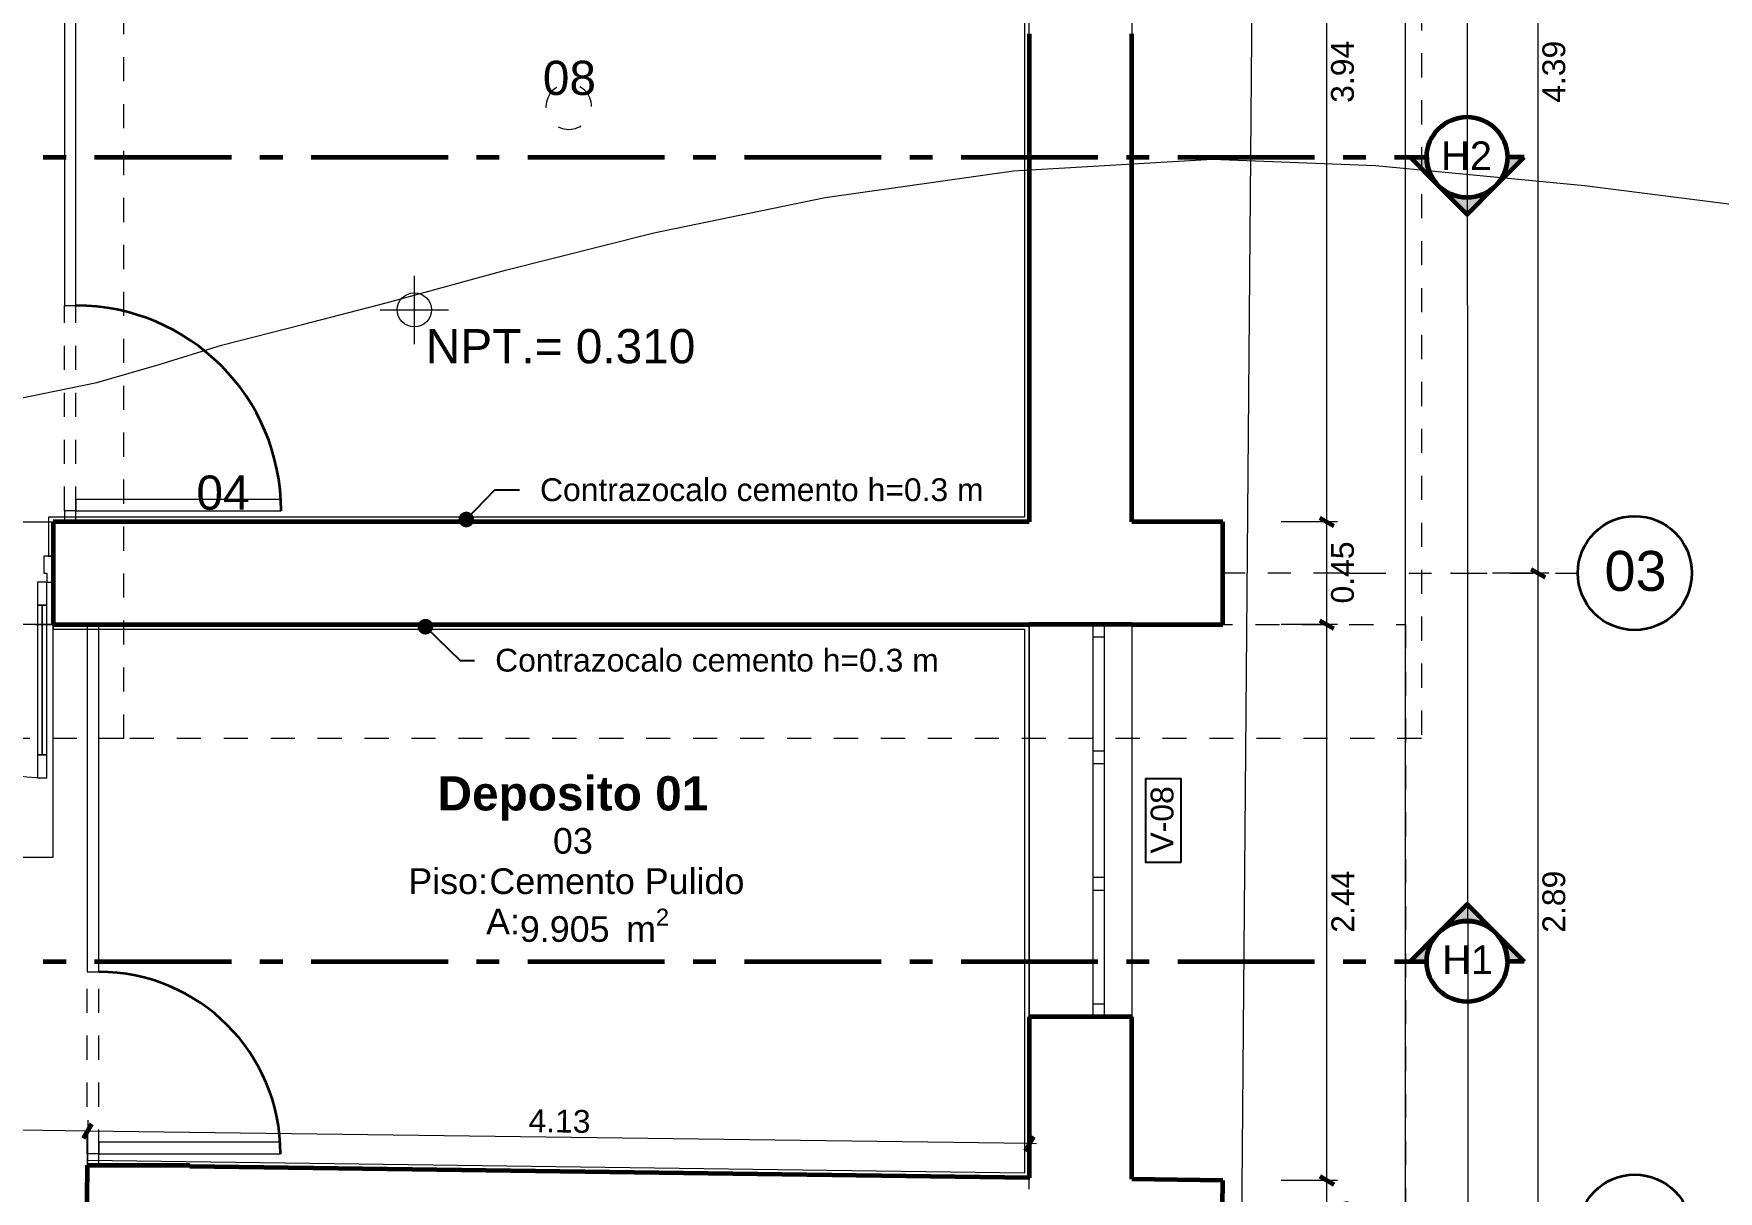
# Model space of a CAD drawing. Header units: metres. Extents: x 48 to 635, y -15 to 39.
# Drawn here: x 221.36 to 228.74, y 15.04 to 20.11 of the extents above; entities that cross this region are included whole.
import ezdxf

# ---------------------------------------------------------------- set-up
doc = ezdxf.new("R2010")
doc.units = ezdxf.units.M
doc.header["$MEASUREMENT"] = 0
for name, pattern in [('Dashed', [0.211667, 0.105833, -0.105833]), ('Dot & Dashed', [0.335139, 0.15875, -0.088194, 0, -0.088194]), ('Hidden Line', [0.15875, 0.105833, -0.052917]), ('Linea punta', [0.85, 0.6, -0.125, 0, -0.125])]:
    doc.linetypes.add(name, pattern=pattern)
for name, color, linetype in [('Annotation - Label', 7, 'Continuous'), ('Dimensioning - General', 7, 'Continuous'), ('Interior - Furniture', 7, 'Continuous'), ('Interior - Lamp', 7, 'Continuous'), ('Interior - Stair & Railing', 7, 'Continuous'), ('Marker - Section', 7, 'Continuous'), ('Model Unit - Zone', 7, 'Continuous'), ('Shell - Roof', 7, 'Continuous'), ('Site & Landscape - Terrain', 7, 'Continuous'), ('Structural - Bearing', 7, 'Continuous'), ('Structural - Grid', 7, 'Continuous')]:
    doc.layers.add(name, color=color, linetype=linetype)
doc.styles.add('GENERATED_STYLE_1', font='')
doc.styles.add('GENERATED_STYLE_5', font='')
doc.styles.get('GENERATED_STYLE_1').set_extended_font_data('Arial')
doc.styles.get('GENERATED_STYLE_5').set_extended_font_data('Arial', bold=True)
doc.dimstyles.new('GENERATED_STYLE__1', dxfattribs={"dimtxt": 0.1, "dimasz": 0.0475, "dimexe": 0.18, "dimexo": 0.2, "dimgap": 0.09, "dimtad": 3, "dimzin": 0, "dimdsep": 46, "dimtxsty": 'GENERATED_STYLE_1', "dimblk": 'ARROWHEAD_2', "dimblk1": 'ARROWHEAD_2', "dimblk2": 'ARROWHEAD_2', "dimcen": 0.09, "dimclrd": 256, "dimclre": 256, "dimclrt": 5, "dimazin": 0, "dimtfac": 1, "dimtdec": 4, "dimtmove": 0, "dimatfit": 3, "dimfxl": 1, "dimtolj": 1, "dimtzin": 0, "dimarcsym": 0})
doc.dimstyles.new('GENERATED_STYLE__2', dxfattribs={"dimtxt": 0.1, "dimasz": 0.0475, "dimexe": 0.18, "dimexo": 0.2, "dimgap": 0.09, "dimtad": 1, "dimzin": 0, "dimdsep": 46, "dimtxsty": 'GENERATED_STYLE_1', "dimblk": 'ARROWHEAD_2', "dimblk1": 'ARROWHEAD_2', "dimblk2": 'ARROWHEAD_2', "dimcen": 0.09, "dimclrd": 256, "dimclre": 256, "dimclrt": 5, "dimazin": 0, "dimtfac": 1, "dimtdec": 4, "dimtmove": 0, "dimatfit": 3, "dimfxl": 1, "dimtolj": 1, "dimtzin": 0, "dimarcsym": 0})
doc.dimstyles.new('GENERATED_STYLE__6', dxfattribs={"dimtxt": 0.18, "dimasz": 0.1368, "dimexe": 0.18, "dimexo": 0.0625, "dimgap": 0.09, "dimtad": 0, "dimtih": 1, "dimtoh": 1, "dimdec": 4, "dimzin": 0, "dimdsep": 46, "dimcen": 0.09, "dimadec": 0, "dimazin": 0, "dimtfac": 1, "dimtdec": 4, "dimtmove": 0, "dimatfit": 3, "dimldrblk": 'ARROWHEAD_11', "dimfxl": 1, "dimtolj": 1, "dimtzin": 0, "dimarcsym": 0})

# ---------------------------------------------------------------- blocks, each defined once
blk = doc.blocks.new('*D28', base_point=(152.192, 0))
at = {"layer": 'Dimensioning - General', "color": 151, "linetype": 'Continuous', "lineweight": 20, "true_color": 0x80c2ff}
for p, q in [((227.0727, 15.0851), (226.8259, 15.0851)), ((227.0259, 14.6351), (227.0259, 15.0851)), ((227.0727, 14.6351), (226.8259, 14.6351))]:
    blk.add_line(p, q, dxfattribs=at)
at = {"layer": 'Dimensioning - General', "color": 7, "linetype": 'Continuous', "lineweight": 60}
for p, q in [((226.9946, 15.1031), (227.0571, 15.067)), ((226.9946, 14.6531), (227.0571, 14.617))]:
    blk.add_line(p, q, dxfattribs=at)
at = {"layer": 'Dimensioning - General', "color": 5, "lineweight": 25, "insert": (227.1459, 14.727), "char_height": 0.1, "attachment_point": 7, "rotation": 90, "style": 'GENERATED_STYLE_1'}
blk.add_mtext('\\A1;{\\pql;\\fArial|b0|i0|c0|p34;0.45}', dxfattribs=at)
blk = doc.blocks.new('ARROWHEAD_2')
at = {"color": 0, "linetype": 'Continuous', "lineweight": 0}
for p, q in [((0, 0), (-1, 0)), ((-0.38, -0.66), (0.38, 0.66))]:
    blk.add_line(p, q, dxfattribs=at)
blk = doc.blocks.new('*D29', base_point=(152.192, 0))
at = {"layer": 'Dimensioning - General', "color": 151, "linetype": 'Continuous', "lineweight": 20, "true_color": 0x80c2ff}
blk.add_line((227.0727, 15.0851), (226.8259, 15.0851), dxfattribs=at)
at = {"layer": 'Dimensioning - General', "color": 7, "linetype": 'Continuous', "lineweight": 60}
blk.add_line((226.9946, 15.1031), (227.0571, 15.067), dxfattribs=at)
blk = doc.blocks.new('*D30', base_point=(152.192, 0))
at = {"layer": 'Dimensioning - General', "color": 151, "linetype": 'Continuous', "lineweight": 20, "true_color": 0x80c2ff}
for p, q in [((227.0727, 17.5224), (226.8259, 17.5224)), ((227.0259, 15.0851), (227.0259, 17.5224)), ((227.0727, 15.0851), (226.8259, 15.0851))]:
    blk.add_line(p, q, dxfattribs=at)
at = {"layer": 'Dimensioning - General', "color": 7, "linetype": 'Continuous', "lineweight": 60}
for p, q in [((226.9946, 17.5404), (227.0571, 17.5043)), ((226.9946, 15.1031), (227.0571, 15.067))]:
    blk.add_line(p, q, dxfattribs=at)
at = {"layer": 'Dimensioning - General', "color": 5, "lineweight": 25, "insert": (227.1459, 16.1707), "char_height": 0.1, "attachment_point": 7, "rotation": 90, "style": 'GENERATED_STYLE_1'}
blk.add_mtext('\\A1;{\\pql;\\fArial|b0|i0|c0|p34;2.44}', dxfattribs=at)
blk = doc.blocks.new('*D31', base_point=(152.192, 0))
at = {"layer": 'Dimensioning - General', "color": 151, "linetype": 'Continuous', "lineweight": 20, "true_color": 0x80c2ff}
for p, q in [((227.0727, 17.9724), (226.8259, 17.9724)), ((227.0259, 17.5224), (227.0259, 17.9724)), ((227.0727, 17.5224), (226.8259, 17.5224))]:
    blk.add_line(p, q, dxfattribs=at)
at = {"layer": 'Dimensioning - General', "color": 7, "linetype": 'Continuous', "lineweight": 60}
for p, q in [((226.9946, 17.9904), (227.0571, 17.9543)), ((226.9946, 17.5404), (227.0571, 17.5043))]:
    blk.add_line(p, q, dxfattribs=at)
at = {"layer": 'Dimensioning - General', "color": 5, "lineweight": 25, "insert": (227.1459, 17.6143), "char_height": 0.1, "attachment_point": 7, "rotation": 90, "style": 'GENERATED_STYLE_1'}
blk.add_mtext('\\A1;{\\pql;\\fArial|b0|i0|c0|p34;0.45}', dxfattribs=at)
blk = doc.blocks.new('*D32', base_point=(152.192, 0))
at = {"layer": 'Dimensioning - General', "color": 151, "linetype": 'Continuous', "lineweight": 20, "true_color": 0x80c2ff}
for p, q in [((227.0727, 21.9124), (226.8259, 21.9124)), ((227.0259, 17.9724), (227.0259, 21.9124)), ((227.0727, 17.9724), (226.8259, 17.9724))]:
    blk.add_line(p, q, dxfattribs=at)
at = {"layer": 'Dimensioning - General', "color": 7, "linetype": 'Continuous', "lineweight": 60}
for p, q in [((226.9946, 21.9304), (227.0571, 21.8943)), ((226.9946, 17.9904), (227.0571, 17.9543))]:
    blk.add_line(p, q, dxfattribs=at)
at = {"layer": 'Dimensioning - General', "color": 5, "lineweight": 25, "insert": (227.1459, 19.8093), "char_height": 0.1, "attachment_point": 7, "rotation": 90, "style": 'GENERATED_STYLE_1'}
blk.add_mtext('\\A1;{\\pql;\\fArial|b0|i0|c0|p34;3.94}', dxfattribs=at)
blk = doc.blocks.new('*D62', base_point=(152.192, 0))
at = {"layer": 'Dimensioning - General', "color": 151, "linetype": 'Continuous', "lineweight": 20, "true_color": 0x80c2ff}
for p, q in [((227.9996, 17.7474), (227.7527, 17.7474)), ((227.9527, 14.8601), (227.9527, 17.7474)), ((227.9996, 14.8601), (227.7527, 14.8601))]:
    blk.add_line(p, q, dxfattribs=at)
at = {"layer": 'Dimensioning - General', "color": 7, "linetype": 'Continuous', "lineweight": 60}
for p, q in [((227.9215, 17.7654), (227.984, 17.7293)), ((227.9215, 14.8781), (227.984, 14.842))]:
    blk.add_line(p, q, dxfattribs=at)
at = {"layer": 'Dimensioning - General', "color": 5, "lineweight": 25, "insert": (228.0727, 16.1707), "char_height": 0.1, "attachment_point": 7, "rotation": 90, "style": 'GENERATED_STYLE_1'}
blk.add_mtext('\\A1;{\\pql;\\fArial|b0|i0|c0|p34;2.89}', dxfattribs=at)
blk = doc.blocks.new('*D63', base_point=(152.192, 0))
at = {"layer": 'Dimensioning - General', "color": 151, "linetype": 'Continuous', "lineweight": 20, "true_color": 0x80c2ff}
for p, q in [((227.9527, 22.1374), (227.9527, 22.1679)), ((227.9996, 22.1374), (227.7527, 22.1374)), ((227.9527, 17.7474), (227.9527, 22.1374)), ((227.9996, 17.7474), (227.7527, 17.7474))]:
    blk.add_line(p, q, dxfattribs=at)
at = {"layer": 'Dimensioning - General', "color": 7, "linetype": 'Continuous', "lineweight": 60}
for p, q in [((227.984, 22.1193), (227.9215, 22.1554)), ((227.9215, 17.7654), (227.984, 17.7293))]:
    blk.add_line(p, q, dxfattribs=at)
at = {"layer": 'Dimensioning - General', "color": 5, "lineweight": 25, "insert": (228.0727, 19.8093), "char_height": 0.1, "attachment_point": 7, "rotation": 90, "style": 'GENERATED_STYLE_1'}
blk.add_mtext('\\A1;{\\pql;\\fArial|b0|i0|c0|p34;4.39}', dxfattribs=at)
blk = doc.blocks.new('*D64', base_point=(152.192, 0))
at = {"layer": 'Dimensioning - General', "color": 151, "linetype": 'Continuous', "lineweight": 20, "true_color": 0x80c2ff}
for p, q in [((227.6397, 22.3935), (227.6397, 22.3629)), ((227.4397, 22.3628), (227.6866, 22.363)), ((227.6397, 22.3629), (227.6482, 6.2306)), ((227.4482, 6.2305), (227.6951, 6.2307)), ((227.6482, 6.2306), (227.6482, 6.2001))]:
    blk.add_line(p, q, dxfattribs=at)
at = {"layer": 'Dimensioning - General', "color": 7, "linetype": 'Continuous', "lineweight": 60}
for p, q in [((227.671, 22.3449), (227.6085, 22.381)), ((227.617, 6.2487), (227.6795, 6.2126))]:
    blk.add_line(p, q, dxfattribs=at)
at = {"layer": 'Dimensioning - General', "color": 5, "lineweight": 25, "insert": (227.5239, 14.4677), "char_height": 0.1, "attachment_point": 7, "rotation": 270.03018, "style": 'GENERATED_STYLE_1'}
blk.add_mtext('\\A1;{\\pql;\\fArial|b0|i0|c0|p34;16.13}', dxfattribs=at)
blk = doc.blocks.new('*D69', base_point=(152.192, 0))
at = {"layer": 'Dimensioning - General', "color": 151, "linetype": 'Continuous', "lineweight": 20, "true_color": 0x80c2ff}
for p, q in [((221.5926, 15.3014), (220.2127, 15.3199)), ((221.5932, 15.3483), (221.5899, 15.1014)), ((225.7225, 15.246), (221.5926, 15.3014)), ((225.7232, 15.2929), (225.7199, 15.046)), ((225.7531, 15.2456), (225.7225, 15.246))]:
    blk.add_line(p, q, dxfattribs=at)
at = {"layer": 'Dimensioning - General', "color": 7, "linetype": 'Continuous', "lineweight": 60}
for p, q in [((221.5741, 15.2704), (221.611, 15.3324)), ((225.7041, 15.215), (225.741, 15.277))]:
    blk.add_line(p, q, dxfattribs=at)
at = {"layer": 'Dimensioning - General', "color": 5, "lineweight": 25, "insert": (223.5248, 15.2955), "char_height": 0.1, "attachment_point": 7, "rotation": 359.23122, "style": 'GENERATED_STYLE_1'}
blk.add_mtext('\\A1;{\\pql;\\fArial|b0|i0|c0|p34;4.13}', dxfattribs=at)
blk = doc.blocks.new('*D70', base_point=(152.192, 0))
at = {"layer": 'Dimensioning - General', "color": 151, "linetype": 'Continuous', "lineweight": 20, "true_color": 0x80c2ff}
for p, q in [((220.2133, 15.3668), (220.21, 15.1199)), ((220.2127, 15.3199), (216.9263, 15.364)), ((221.5926, 15.3014), (220.2127, 15.3199)), ((221.5932, 15.3483), (221.5899, 15.1014))]:
    blk.add_line(p, q, dxfattribs=at)
at = {"layer": 'Dimensioning - General', "color": 7, "linetype": 'Continuous', "lineweight": 60}
for p, q in [((220.1942, 15.2889), (220.2312, 15.3509)), ((221.5741, 15.2704), (221.611, 15.3324))]:
    blk.add_line(p, q, dxfattribs=at)
at = {"layer": 'Dimensioning - General', "color": 5, "lineweight": 25, "insert": (220.7699, 15.3324), "char_height": 0.1, "attachment_point": 7, "rotation": 359.23122, "style": 'GENERATED_STYLE_1'}
blk.add_mtext('\\A1;{\\pql;\\fArial|b0|i0|c0|p34;1.38}', dxfattribs=at)
blk = doc.blocks.new('ARROWHEAD_11')
at = {"color": 0, "linetype": 'Continuous', "lineweight": 0}
blk.add_line((0, 0), (-1, 0), dxfattribs=at)
at = {"color": 0, "linetype": 'Continuous', "lineweight": 0, "const_width": 0.25, "flags": 128}
blk.add_lwpolyline([(-0.125, 0, 1), (0.125, 0, 1)], format="xyb", close=True, dxfattribs=at)

msp = doc.modelspace()

# ---------------------------------------------------------------- hatches: boundary and pattern name
at = {"layer": 'Marker - Section', "linetype": 'Continuous', "lineweight": 0, "true_color": 0x000000}
for points in [[(227.3911, 19.5704), (227.5161, 19.4454, -0.198912), (227.4643, 19.5704)], [(227.8911, 19.5704), (227.8178, 19.5704, -0.198912), (227.7661, 19.4454)], [(227.7661, 19.4454, -0.414214), (227.5161, 19.4454), (227.6411, 19.3204)], [(227.7661, 16.1703), (227.6411, 16.2953), (227.5161, 16.1703, -0.414214)], [(227.3911, 16.0453), (227.4643, 16.0453, -0.198912), (227.5161, 16.1703)], [(227.8911, 16.0453), (227.7661, 16.1703, -0.198912), (227.8178, 16.0453)]]:
    msp.add_hatch(color=18, dxfattribs=at).paths.add_polyline_path(points)

# ---------------------------------------------------------------- linework, layer by layer
at = {"layer": 'Interior - Furniture', "color": 7, "linetype": 'Continuous', "lineweight": 13}
for p, q in [((226.8393, 37.3114), (226.579, 6.2301)), ((223.0249, 18.7515), (223.0249, 19.0515)), ((222.8749, 18.9015), (223.1749, 18.9015))]:
    msp.add_line(p, q, dxfattribs=at)
at = {"layer": 'Interior - Furniture', "color": 8, "linetype": 'Dashed', "lineweight": 13}
for p, q in [((227.3705, 6.2301), (227.3705, 22.3624)), ((226.1705, 21.9124), (226.1705, 17.9724)), ((226.1705, 17.9724), (226.5705, 17.9724)), ((226.5705, 17.9724), (226.5705, 17.5224)), ((226.5705, 17.5224), (226.1705, 17.5224)), ((226.1705, 17.5224), (226.1705, 15.0904)), ((226.1705, 15.0904), (226.5705, 15.085)), ((226.5705, 15.085), (226.5645, 14.6351))]:
    msp.add_line(p, q, dxfattribs=at)
at = {"layer": 'Interior - Furniture', "color": 8, "linetype": 'Continuous', "lineweight": 13}
for p, q in [((224.826, 19.3939), (225.6516, 19.5109)), ((225.6516, 19.5109), (226.5244, 19.5622)), ((226.5244, 19.5622), (227.2388, 19.5344)), ((227.2388, 19.5344), (228.156, 19.4473)), ((228.156, 19.4473), (229.2122, 19.3132)), ((224.0746, 19.2395), (224.826, 19.3939)), ((223.4241, 19.0762), (224.0746, 19.2395)), ((222.9015, 18.9325), (223.4241, 19.0762)), ((222.5335, 18.8368), (222.9015, 18.9325)), ((222.179, 18.7467), (222.5335, 18.8368)), ((221.9057, 18.6624), (222.179, 18.7467)), ((221.6318, 18.5834), (221.9057, 18.6624)), ((221.2752, 18.5094), (221.6318, 18.5834))]:
    msp.add_line(p, q, dxfattribs=at)
at = {"layer": 'Interior - Furniture', "color": 30, "linetype": 'Hidden Line', "lineweight": 18, "true_color": 0xff6600}
for p, q in [((221.4905, 18.0208), (221.4905, 18.9208)), ((221.5405, 18.0208), (221.5405, 18.9208)), ((221.5905, 15.202), (221.5905, 15.9995)), ((221.6405, 15.202), (221.6405, 15.9995))]:
    msp.add_line(p, q, dxfattribs=at)
at = {"layer": 'Interior - Furniture', "color": 55, "linetype": 'Continuous', "lineweight": 13, "true_color": 0xa2a233}
for p, q in [((222.1429, 17.9754), (222.1431, 17.9754)), ((222.1429, 17.9724), (222.1429, 17.9754)), ((222.1429, 17.9724), (222.1431, 17.9724)), ((222.1431, 17.9754), (222.1437, 17.9754)), ((222.1431, 17.9724), (222.1437, 17.9724)), ((222.1437, 17.9754), (222.1446, 17.9754)), ((222.1437, 17.9724), (222.1446, 17.9724)), ((222.1446, 17.9754), (222.1459, 17.9754)), ((222.1446, 17.9724), (222.1459, 17.9724)), ((222.1459, 17.9754), (222.1474, 17.9754)), ((222.1459, 17.9724), (222.1474, 17.9724)), ((222.1474, 17.9754), (222.1491, 17.9754)), ((222.1474, 17.9724), (222.1491, 17.9724)), ((222.1491, 17.9754), (222.151, 17.9754)), ((222.1491, 17.9724), (222.151, 17.9724)), ((222.151, 17.9754), (222.1529, 17.9754)), ((222.151, 17.9724), (222.1529, 17.9724)), ((222.1529, 17.9754), (222.2129, 17.9754)), ((222.1529, 17.9724), (222.1529, 17.9754)), ((222.1529, 17.9724), (222.2129, 17.9724)), ((222.2028, 17.9764), (222.1628, 17.9764)), ((222.1628, 17.9764), (222.1628, 17.9754)), ((222.2028, 17.9764), (222.2028, 17.9754)), ((222.2129, 17.9754), (222.2149, 17.9754)), ((222.2129, 17.9724), (222.2129, 17.9754)), ((222.2129, 17.9724), (222.2149, 17.9724)), ((222.2149, 17.9754), (222.2168, 17.9754)), ((222.2149, 17.9724), (222.2168, 17.9724)), ((222.2168, 17.9754), (222.2185, 17.9754)), ((222.2168, 17.9724), (222.2185, 17.9724)), ((222.2185, 17.9754), (222.22, 17.9754)), ((222.2185, 17.9724), (222.22, 17.9724)), ((222.22, 17.9754), (222.2213, 17.9754)), ((222.22, 17.9724), (222.2213, 17.9724)), ((222.2213, 17.9754), (222.2222, 17.9754)), ((222.2213, 17.9724), (222.2222, 17.9724)), ((222.2222, 17.9754), (222.2228, 17.9754)), ((222.2222, 17.9724), (222.2228, 17.9724)), ((222.2228, 17.9754), (222.2229, 17.9754)), ((222.2228, 17.9724), (222.2229, 17.9724)), ((222.2229, 17.9724), (222.2229, 17.9754))]:
    msp.add_line(p, q, dxfattribs=at)
at = {"layer": 'Interior - Furniture', "color": 104, "linetype": 'Continuous', "lineweight": 13, "true_color": 0x029e21, "flags": 128}
for points in [[(221.5405, 21.9124), (221.4905, 21.9124), (221.4905, 18.9208), (221.5405, 18.9208)], [(221.5405, 18.0208), (221.4905, 18.0208), (221.4905, 17.9724), (221.5405, 17.9724)], [(221.6405, 17.5224), (221.5905, 17.5224), (221.5905, 15.9995), (221.6405, 15.9995)], [(221.6405, 15.202), (221.5905, 15.202), (221.5905, 15.1512), (221.6405, 15.1512)]]:
    msp.add_lwpolyline(points, close=True, dxfattribs=at)
at = {"layer": 'Interior - Furniture', "color": 30, "linetype": 'Continuous', "lineweight": 18, "true_color": 0xff6600, "flags": 128}
for points in [[(221.5405, 18.0208), (222.4405, 18.0208), (222.4405, 18.0708), (221.5405, 18.0708)], [(221.6405, 15.202), (222.4381, 15.202), (222.4381, 15.252), (221.6405, 15.252)]]:
    msp.add_lwpolyline(points, close=True, dxfattribs=at)
at = {"layer": 'Interior - Furniture', "color": 7, "linetype": 'Continuous', "lineweight": 13}
msp.add_circle((223.0249, 18.9015), 0.075, dxfattribs=at)
at = {"layer": 'Interior - Furniture', "color": 5, "linetype": 'Continuous', "lineweight": 35}
for centre, radius in [((221.5405, 18.0208), 0.9), ((221.6405, 15.202), 0.7975)]:
    msp.add_arc(centre, radius, 0, 90, dxfattribs=at)
at = {"layer": 'Interior - Lamp', "color": 2, "linetype": 'Dashed', "lineweight": 13, "true_color": 0xffeb28, "flags": 128}
msp.add_lwpolyline([(223.8019, 19.7926, 1), (223.6019, 19.7926, 1)], format="xyb", close=True, dxfattribs=at)
at = {"layer": 'Interior - Stair & Railing', "color": 161, "linetype": 'Continuous', "lineweight": 13, "true_color": 0xaaaaff}
for p, q in [((225.7005, 21.8924), (225.7005, 17.9924)), ((225.7205, 17.9724), (225.7205, 21.9124)), ((221.4205, 17.9924), (221.4205, 17.8224)), ((225.7005, 17.9924), (221.4205, 17.9924)), ((221.4405, 17.8224), (221.4405, 17.9724)), ((221.4405, 17.9724), (225.7205, 17.9724)), ((221.4205, 17.8224), (221.4405, 17.8224)), ((225.7205, 17.5224), (221.4405, 17.5224)), ((221.4405, 17.5224), (221.4405, 17.5024)), ((225.7205, 15.0965), (225.7205, 17.5224)), ((221.4405, 17.5024), (225.7005, 17.5024)), ((225.7005, 17.5024), (225.7005, 15.1167)), ((221.5908, 15.1719), (221.5906, 15.1519)), ((221.5906, 15.1519), (225.7205, 15.0965)), ((225.7005, 15.1167), (221.5908, 15.1719))]:
    msp.add_line(p, q, dxfattribs=at)
at = {"layer": 'Marker - Section', "color": 7, "linetype": 'Linea punta', "lineweight": 60}
for p, q in [((209.2723, 19.5704), (227.3911, 19.5704)), ((209.2723, 16.0453), (227.3911, 16.0453))]:
    msp.add_line(p, q, dxfattribs=at)
at = {"layer": 'Marker - Section', "color": 7, "linetype": 'Continuous', "lineweight": 60, "flags": 128}
for points in [[(227.3911, 19.5704), (227.4643, 19.5704, 0.198912), (227.5161, 19.4454)], [(227.8911, 19.5704), (227.8178, 19.5704, -0.198912), (227.7661, 19.4454)], [(227.7661, 19.4454, -0.414214), (227.5161, 19.4454), (227.6411, 19.3204)], [(227.7661, 16.1703, 0.414214), (227.5161, 16.1703), (227.6411, 16.2953)], [(227.3911, 16.0453), (227.4643, 16.0453, -0.198912), (227.5161, 16.1703)], [(227.8911, 16.0453), (227.8178, 16.0453, 0.198912), (227.7661, 16.1703)]]:
    msp.add_lwpolyline(points, format="xyb", close=True, dxfattribs=at)
at = {"layer": 'Marker - Section', "color": 7, "linetype": 'Continuous', "lineweight": 60}
for centre in [(227.6411, 19.5704), (227.6411, 16.0453)]:
    msp.add_circle(centre, 0.1768, dxfattribs=at)
at = {"layer": 'Shell - Roof', "color": 23, "linetype": 'Hidden Line', "lineweight": 13, "true_color": 0xbf8080, "flags": 128}
for points in [[(221.7505, 17.0224), (221.7505, 22.7024)], [(227.4405, 22.7024), (227.4405, 17.0224)], [(218.8909, 17.5224), (227.3705, 17.5224)], [(227.3705, 17.5224), (227.3705, 5.8951)], [(221.7505, 17.0224), (218.8909, 17.0224)], [(227.4405, 17.0224), (221.7505, 17.0224)]]:
    msp.add_lwpolyline(points, dxfattribs=at)
at = {"layer": 'Site & Landscape - Terrain', "color": 7, "linetype": 'Continuous', "lineweight": 13, "flags": 128}
for points in [[(227.3705, 6.2301), (227.3705, 22.3624), (227.3705, 23.1624), (215.7305, 23.1624), (215.7305, 22.3624), (215.7305, 19.4724), (209.5505, 19.4724)], [(211.2005, 17.9724), (216.9305, 17.9724), (216.9305, 19.4724), (216.9305, 22.3624), (226.5705, 22.3624), (226.5705, 21.9124), (226.1705, 21.9124), (226.1705, 17.9724), (226.5705, 17.9724), (226.5705, 17.5224), (226.1705, 17.5224), (226.1705, 15.0904), (226.5705, 15.085), (226.5645, 14.6351)]]:
    msp.add_lwpolyline(points, dxfattribs=at)
msp.add_lwpolyline([(219.6705, 17.5224), (219.6705, 16.5024), (221.4405, 16.5024), (221.4405, 17.5224)], close=True, dxfattribs=at)
at = {"layer": 'Structural - Bearing', "color": 7, "linetype": 'Continuous', "lineweight": 60}
for p, q in [((221.4405, 17.9724), (221.4405, 17.8224)), ((221.4405, 17.9724), (221.4405, 17.8224)), ((221.4405, 17.8224), (221.4405, 17.7074)), ((221.4405, 17.8224), (221.4405, 17.7074)), ((221.4405, 17.8224), (221.4405, 17.7074)), ((221.4405, 17.7074), (221.4405, 17.5224)), ((221.4405, 17.7074), (221.4405, 17.5224)), ((221.5905, 17.5224), (222.0405, 17.5224)), ((221.5905, 17.5224), (222.0405, 17.5224)), ((226.0005, 17.5224), (225.7205, 17.5224)), ((226.0005, 17.5224), (225.7205, 17.5224)), ((226.0505, 17.5224), (226.0005, 17.5224)), ((226.0505, 17.5224), (226.0005, 17.5224)), ((226.0505, 17.5224), (226.0005, 17.5224)), ((226.1705, 17.5224), (226.0505, 17.5224)), ((226.1705, 17.5224), (226.0505, 17.5224)), ((226.0005, 15.8024), (225.7205, 15.8024)), ((226.0005, 15.8024), (225.7205, 15.8024)), ((226.0505, 15.8024), (226.0005, 15.8024)), ((226.0505, 15.8024), (226.0005, 15.8024)), ((226.0505, 15.8024), (226.0005, 15.8024)), ((226.1705, 15.8024), (226.0505, 15.8024)), ((226.1705, 15.8024), (226.0505, 15.8024)), ((221.5906, 15.1519), (221.5845, 14.7019)), ((221.5906, 15.1519), (221.5845, 14.7019)), ((221.5905, 15.1519), (222.0405, 15.1519)), ((221.5905, 15.1519), (222.0405, 15.1519))]:
    msp.add_line(p, q, dxfattribs=at)
at = {"layer": 'Structural - Bearing', "color": 30, "linetype": 'Continuous', "lineweight": 20, "true_color": 0xff6600}
for p, q in [((221.4005, 17.8224), (221.4005, 17.7474)), ((221.4405, 17.8224), (221.4005, 17.8224)), ((221.4405, 17.7074), (221.4405, 17.8224)), ((221.4005, 17.7474), (221.4125, 17.7474)), ((221.4125, 17.7474), (221.4125, 17.7074)), ((221.4125, 17.7074), (221.4405, 17.7074)), ((226.0005, 17.5224), (226.0005, 17.4674)), ((226.0505, 17.4674), (226.0505, 17.5224)), ((226.0005, 17.4674), (226.0505, 17.4674)), ((226.0505, 16.9674), (226.0005, 16.9674)), ((226.0005, 16.9674), (226.0005, 16.9274)), ((226.0005, 16.9274), (226.0005, 16.9124)), ((226.0505, 16.9274), (226.0505, 16.9674)), ((226.0505, 16.9124), (226.0505, 16.9274)), ((226.0005, 16.9124), (226.0505, 16.9124)), ((226.0505, 16.4124), (226.0005, 16.4124)), ((226.0005, 16.4124), (226.0005, 16.3974)), ((226.0505, 16.3974), (226.0505, 16.4124)), ((226.0005, 16.3974), (226.0005, 16.3574)), ((226.0005, 16.3574), (226.0505, 16.3574)), ((226.0505, 16.3574), (226.0505, 16.3974)), ((226.0505, 15.8574), (226.0005, 15.8574)), ((226.0005, 15.8574), (226.0005, 15.8024)), ((226.0505, 15.8024), (226.0505, 15.8574))]:
    msp.add_line(p, q, dxfattribs=at)
at = {"layer": 'Structural - Bearing', "color": 30, "linetype": 'Continuous', "lineweight": 18, "true_color": 0xff6600}
for p, q in [((221.3725, 17.7074), (221.3725, 17.6074)), ((221.4125, 17.7074), (221.3725, 17.7074)), ((221.4125, 17.6074), (221.4125, 17.7074)), ((221.3725, 17.6074), (221.4125, 17.6074)), ((221.3925, 16.9504), (221.3925, 17.6074)), ((225.7205, 17.5224), (225.7205, 15.8024)), ((226.1705, 17.5224), (226.1705, 15.8024)), ((226.0005, 17.4674), (226.0005, 16.9674)), ((226.0505, 16.9674), (226.0505, 17.4674)), ((221.4125, 16.9504), (221.3725, 16.9504)), ((221.3725, 16.9504), (221.3725, 16.8504)), ((221.4125, 16.8504), (221.4125, 16.9504)), ((221.3725, 16.8504), (221.4125, 16.8504)), ((226.0005, 16.9124), (226.0005, 16.4124)), ((226.0505, 16.4124), (226.0505, 16.9124)), ((226.0005, 16.3574), (226.0005, 15.8574)), ((226.0505, 15.8574), (226.0505, 16.3574))]:
    msp.add_line(p, q, dxfattribs=at)
at = {"layer": 'Structural - Bearing', "color": 161, "linetype": 'Continuous', "lineweight": 25, "true_color": 0x40a5ff}
msp.add_line((226.3877, 16.4795), (226.3877, 16.8452), dxfattribs=at)
at = {"layer": 'Structural - Bearing', "color": 123, "linetype": 'Continuous', "lineweight": 20, "true_color": 0x71cebe, "flags": 128}
msp.add_lwpolyline([(217.3805, 17.9724), (225.7205, 17.9724), (225.7205, 21.9124), (217.3805, 21.9124)], close=True, dxfattribs=at)
at = {"layer": 'Structural - Bearing', "color": 7, "linetype": 'Continuous', "lineweight": 60, "flags": 128}
for points in [[(225.7205, 20.1124), (225.7205, 17.9724)], [(226.1705, 17.9724), (226.1705, 20.1124)], [(225.7205, 17.9724), (221.4405, 17.9724)], [(226.5705, 17.9724), (226.1705, 17.9724)], [(226.5705, 17.5224), (226.5705, 17.9724)], [(221.4405, 17.5224), (225.7205, 17.5224)], [(226.1705, 17.5224), (226.5705, 17.5224)], [(225.7205, 15.8024), (225.7205, 15.0965)], [(226.1705, 15.0904), (226.1705, 15.8024)], [(222.0405, 15.1458), (222.0405, 15.1519)], [(225.7205, 15.0965), (222.0405, 15.1458)], [(226.5705, 15.085), (226.1705, 15.0904)], [(226.5645, 14.6351), (226.5705, 15.085)]]:
    msp.add_lwpolyline(points, dxfattribs=at)
at = {"layer": 'Structural - Bearing', "color": 30, "linetype": 'Continuous', "lineweight": 18, "true_color": 0xff6600, "flags": 128}
for points in [[(221.3925, 16.9504), (221.3925, 17.6074), (221.3725, 17.6074), (221.3725, 16.9504)], [(221.4125, 16.9504), (221.4125, 17.6074), (221.3925, 17.6074), (221.3925, 16.9504)]]:
    msp.add_lwpolyline(points, close=True, dxfattribs=at)
at = {"layer": 'Structural - Bearing', "color": 123, "linetype": 'Continuous', "lineweight": 20, "true_color": 0x71cebe, "flags": 128}
msp.add_lwpolyline([(214.8205, 17.5239), (225.7205, 17.5224), (225.7205, 15.0965), (221.5906, 15.1519), (221.5845, 14.7019), (225.7205, 14.6464), (225.7205, 6.6638), (222.0405, 6.5937), (222.0405, 12.5624), (221.5905, 12.5624), (221.5905, 6.5851), (217.3505, 6.5044), (217.373, 14.7584), (220.2046, 14.7204), (220.2107, 15.1704), (217.3742, 15.2085), (216.9242, 15.2097), (216.9005, 6.4958), (211.2005, 6.3872)], dxfattribs=at)
at = {"layer": 'Structural - Bearing', "color": 161, "linetype": 'Continuous', "lineweight": 25, "true_color": 0x40a5ff, "flags": 128}
msp.add_lwpolyline([(226.3877, 16.4795), (226.3877, 16.8452), (226.2305, 16.8452), (226.2305, 16.4795)], close=True, dxfattribs=at)
at = {"layer": 'Structural - Bearing', "color": 30, "linetype": 'Continuous', "lineweight": 18, "true_color": 0xff6600}
msp.add_arc((221.4125, 17.7074), 0.857, 180, 270, dxfattribs=at)
at = {"layer": 'Structural - Grid', "color": 104, "linetype": 'Dot & Dashed', "lineweight": 13, "true_color": 0x029e21}
for p, q in [((227.1265, 17.7474), (226.5705, 17.7474)), ((227.1265, 17.7474), (227.5705, 17.7474)), ((227.5705, 17.7474), (228.1265, 17.7474))]:
    msp.add_line(p, q, dxfattribs=at)
at = {"layer": 'Structural - Grid', "color": 7, "linetype": 'Continuous', "lineweight": 35}
for centre in [(228.3765, 17.7474), (228.3765, 14.8601)]:
    msp.add_circle(centre, 0.25, dxfattribs=at)
at = {"layer": 'Structural - Grid', "color": 104, "linetype": 'Dot & Dashed', "lineweight": 13, "true_color": 0x029e21}
msp.add_point((227.5705, 17.7474), dxfattribs=at)
msp.add_point((227.5705, 17.7474), dxfattribs=at)

# ---------------------------------------------------------------- texts
at = {"layer": 'Annotation - Label', "color": 5, "linetype": 'Continuous', "lineweight": 25, "style": 'GENERATED_STYLE_1'}
for s, insert, char_height, attachment_point in [('\\A1;{\\pql;\\fArial|b0|i0|c0|p34;08}', (223.5881, 19.8416), 0.15, 7), ('\\A1;{\\pql;\\fArial|b0|i0|c0|p34;04}', (222.0691, 18.0233), 0.15, 7), ('\\A1;{\\pql;\\fArial|b0|i0|c0|p34;Contrazocalo cemento h=0.3 m}', (223.5758, 18.1124), 0.1, 4), ('\\A1;{\\pql;\\fArial|b0|i0|c0|p34;Contrazocalo cemento h=0.3 m}', (223.3791, 17.365), 0.1, 4)]:
    msp.add_mtext(s, dxfattribs=dict(at, insert=insert, char_height=char_height, attachment_point=attachment_point))
at = {"layer": 'Interior - Furniture', "color": 7, "lineweight": 13, "insert": (223.0749, 18.8173), "char_height": 0.15, "attachment_point": 1, "style": 'GENERATED_STYLE_1'}
msp.add_mtext('\\A1;{\\pql;\\fArial|b0|i0|c0|p34;NPT.= 0.310}', dxfattribs=at)
at = {"layer": 'Marker - Section', "color": 7, "lineweight": 60, "char_height": 0.125, "style": 'GENERATED_STYLE_1'}
for s, insert, attachment_point in [('\\A1;{\\pqr;\\pt0;\\fArial|b0|i0|c0|p34;H2}', (227.7502, 19.5151), 9), ('\\A1;{\\pql;\\pt0;\\fArial|b0|i0|c0|p34;H1}', (227.5319, 15.9899), 7)]:
    msp.add_mtext(s, dxfattribs=dict(at, insert=insert, attachment_point=attachment_point))
at = {"layer": 'Model Unit - Zone', "color": 7, "lineweight": 13, "char_height": 0.15, "attachment_point": 2, "style": 'GENERATED_STYLE_5'}
for s, insert in [('\\A1;{\\pqc;\\pt0;\\fArial|b1|i0|c0|p34;Deposito 01}', (223.72, 16.8569)), ('\\A1;{\\pqc;\\pt0;\\fArial|b1|i0|c0|p34;}', (224.3029, 16.8912))]:
    msp.add_mtext(s, dxfattribs=dict(at, insert=insert))
at = {"layer": 'Model Unit - Zone', "color": 5, "lineweight": 25, "char_height": 0.1125, "attachment_point": 2, "style": 'GENERATED_STYLE_1'}
for s, insert in [('\\A1;{\\pqc;\\pt0;\\fArial|b0|i0|c0|p34;03}', (223.72, 16.6298)), ('\\A1;{\\pqc;\\pt0;\\fArial|b0|i0|c0|p34;}', (223.8054, 16.6555)), ('\\A1;{\\pqc;\\pt0;\\fArial|b0|i0|c0|p34;Piso: }', (223.1728, 16.453)), ('\\A1;{\\pqc;\\pt0;\\fArial|b0|i0|c0|p34;Cemento Pulido}', (223.9129, 16.453)), ('\\A1;{\\pqc;\\pt0;\\fArial|b0|i0|c0|p34;A: }', (223.4136, 16.2762)), ('\\A1;{\\pqc;\\pt0,2.3;\\fArial|b0|i0|c0|p34;9.905\\fArial|b0|i0|c0|p34;\\A1{\\H.66x;\\S^  ;}\\fArial|b0|i0|c0|p34; m\\fArial|b0|i0|c0|p34;\\A1{\\H.66x;\\S2^  ;}}', (223.8146, 16.2762))]:
    msp.add_mtext(s, dxfattribs=dict(at, insert=insert))
at = {"layer": 'Structural - Bearing', "color": 7, "lineweight": 13, "insert": (226.355, 16.5179), "char_height": 0.1, "attachment_point": 7, "rotation": 90, "style": 'GENERATED_STYLE_1'}
msp.add_mtext('\\A1;{\\pql;\\pt0;\\fArial|b0|i0|c0|p34;V-08}', dxfattribs=at)
at = {"layer": 'Structural - Grid', "color": 7, "lineweight": 13, "insert": (228.2437, 17.7559), "char_height": 0.175, "attachment_point": 4, "style": 'GENERATED_STYLE_1'}
msp.add_mtext('\\A1;{\\pql;\\pt0;\\fArial|b0|i0|c0|p34;03}', dxfattribs=at)

# ---------------------------------------------------------------- dimensions: what is measured, and where the dimension line sits
at = {"layer": 'Dimensioning - General', "color": 151, "linetype": 'Continuous', "lineweight": 20, "true_color": 0x80c2ff}
for base, p1, p2, angle, dimstyle, picture, middle, turn in [((227.6482, 6.2306), (226.5705, 22.3624), (226.579, 6.2301), 270.03018, 'GENERATED_STYLE__1', '*D64', (227.574, 14.2997), 270.03018), ((227.9527, 22.1374), (227.5705, 17.7474), (227.5705, 22.1374), 90, 'GENERATED_STYLE__1', '*D63', (228.0227, 19.9392), 90), ((227.0259, 21.9124), (226.5705, 17.9724), (226.5705, 21.9124), 90, 'GENERATED_STYLE__1', '*D32', (227.0959, 19.9392), 90), ((227.0259, 17.9724), (226.5705, 17.5224), (226.5705, 17.9724), 90, 'GENERATED_STYLE__1', '*D31', (227.0959, 17.7442), 90), ((227.9527, 17.7474), (227.5705, 14.8601), (227.5705, 17.7474), 90, 'GENERATED_STYLE__1', '*D62', (228.0227, 16.3006), 90), ((227.0259, 17.5224), (226.5705, 15.085), (226.5705, 17.5224), 90, 'GENERATED_STYLE__1', '*D30', (227.0959, 16.3006), 90), ((220.2127, 15.3199), (221.5906, 15.1519), (220.2107, 15.1704), 179.23122, 'GENERATED_STYLE__2', '*D70', (220.9004, 15.3807), 359.23122), ((221.5926, 15.3014), (225.7205, 15.0965), (221.5906, 15.1519), 179.23122, 'GENERATED_STYLE__2', '*D69', (223.6553, 15.3437), 359.23122), ((227.0259, 15.085), (226.5645, 14.6351), (226.5705, 15.085), 90, 'GENERATED_STYLE__1', '*D28', (227.0959, 14.8569), 90), ((227.0258689318, 15.0850500014), (226.5704969537, 15.0850500014), (226.5704969537, 15.0850500014), 90, 'GENERATED_STYLE__1', '*D29', (227.0958689336, 15.0852247502), 90)]:
    dim = msp.add_linear_dim(base=base, p1=p1, p2=p2, angle=angle, dimstyle=dimstyle, dxfattribs=at)
    dim.commit()
    dim.dimension.update_dxf_attribs({"geometry": picture, "text_midpoint": middle, "dimtype": 160, "text_rotation": turn})

# ---------------------------------------------------------------- leaders
at = {"layer": 'Annotation - Label', "color": 151, "linetype": 'Continuous', "lineweight": 20, "true_color": 0x80c2ff, "annotation_type": 0, "has_hookline": 1, "hookline_direction": 0, "text_width": 1.9275}
for points in [[(223.2525, 17.9824), (223.3776, 18.1124), (223.4858, 18.1124)], [(223.0733, 17.5124), (223.2255, 17.365), (223.2891, 17.365)]]:
    msp.add_leader(points, dimstyle='GENERATED_STYLE__6', dxfattribs=at)

doc.saveas('drawing.dxf')
